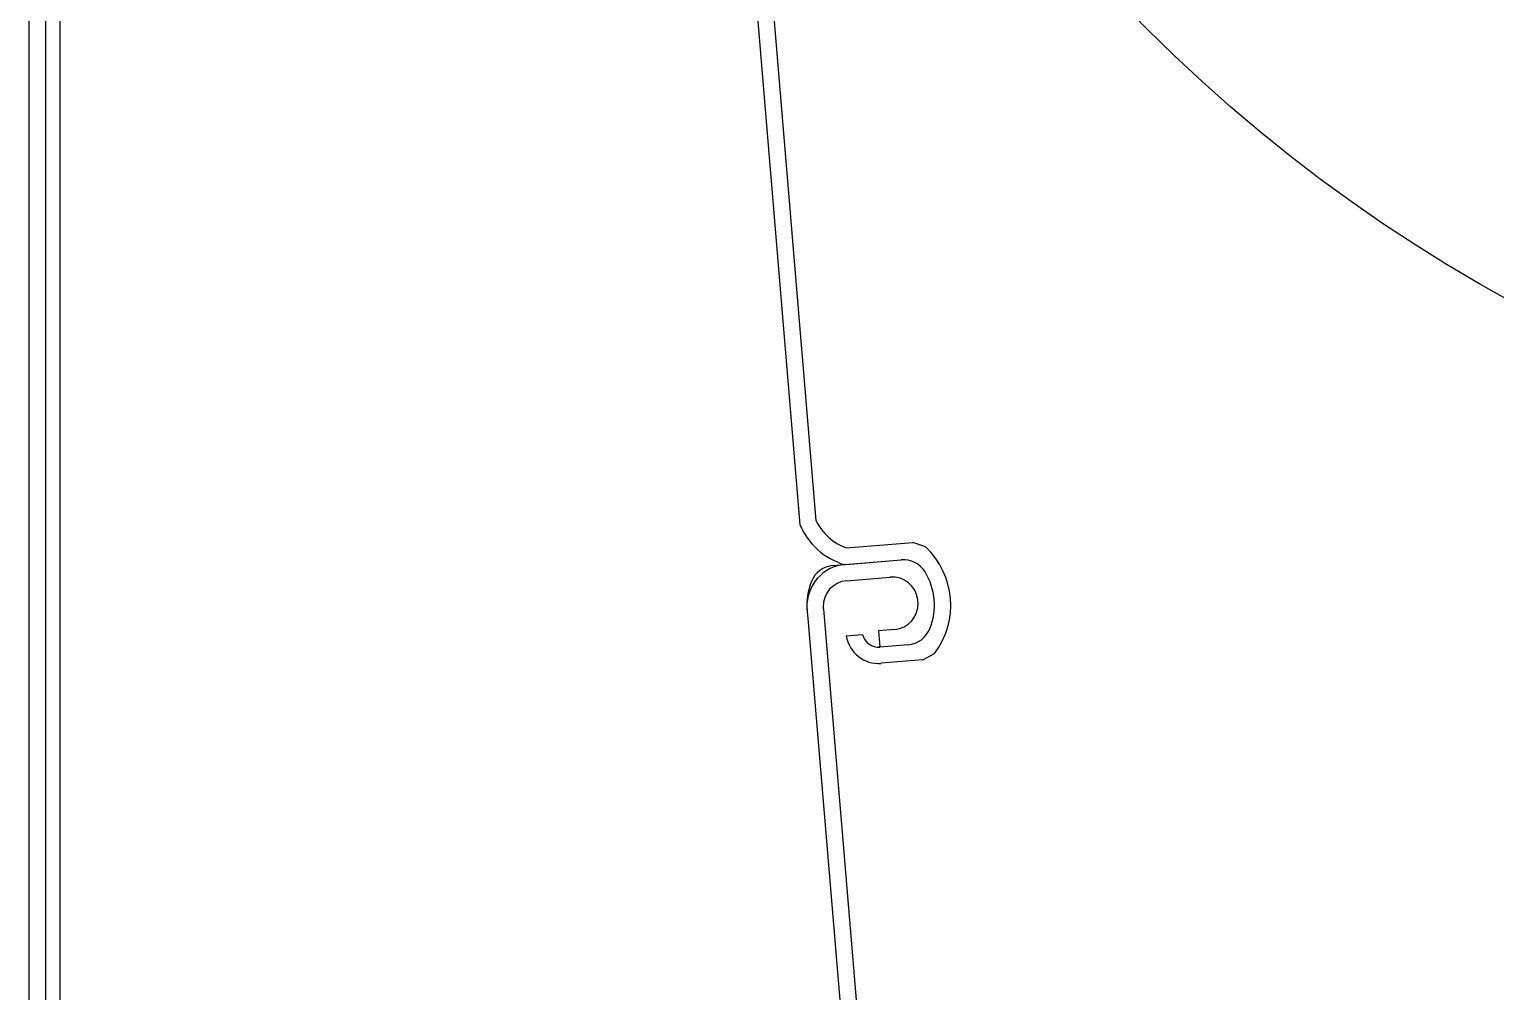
# Model space of a CAD drawing. Extents: x 4650 to 80882, y 2100 to 57300.
# Drawn here: x 6463 to 7399, y 4959 to 5573 of the extents above; entities that cross this region are included whole.
import ezdxf

# ---------------------------------------------------------------- set-up
doc = ezdxf.new("R2010")
doc.units = 0
doc.header["$LTSCALE"] = 200
doc.header["$MEASUREMENT"] = 0
doc.layers.add('R', color=1, linetype='CONTINUOUS')

msp = doc.modelspace()

# ---------------------------------------------------------------- linework, layer by layer
at = {"layer": 'R', "color": 1}
for p, q in [((6463.45, 4860.27), (6463.45, 7724.35)), ((6473.86, 7704.82), (6473.86, 3894.29)), ((6482.98, 7704.82), (6482.98, 3894.29)), ((6929.46, 5689.77), (6965.46, 5259.78)), ((6919.51, 5683.83), (6955.22, 5257.18)), ((6984.8, 5242.23), (7027.37, 5245.79)), ((6984.8, 5242.23), (7027.37, 5245.79)), ((6984.8, 5242.23), (7027.37, 5245.79)), ((6984.8, 5242.23), (7027.37, 5245.79)), ((6984.8, 5242.23), (7027.37, 5245.79)), ((6984.8, 5242.23), (7027.37, 5245.79)), ((6984.8, 5242.23), (7027.37, 5245.79)), ((6984.8, 5242.23), (7027.37, 5245.79)), ((6984.8, 5242.23), (7027.37, 5245.79)), ((6984.8, 5242.23), (7027.37, 5245.79)), ((6984.8, 5242.23), (7027.37, 5245.79)), ((6984.8, 5242.23), (7027.37, 5245.79)), ((6984.8, 5242.23), (7027.37, 5245.79)), ((6984.8, 5242.23), (7027.37, 5245.79)), ((6984.8, 5242.23), (7027.37, 5245.79)), ((7035.38, 5242.99), (7027.37, 5245.79)), ((7035.38, 5242.99), (7027.37, 5245.79)), ((7035.38, 5242.99), (7027.37, 5245.79)), ((7035.38, 5242.99), (7027.37, 5245.79)), ((7035.38, 5242.99), (7027.37, 5245.79)), ((7035.38, 5242.99), (7027.37, 5245.79)), ((7035.38, 5242.99), (7027.37, 5245.79)), ((7035.38, 5242.99), (7027.37, 5245.79)), ((7035.38, 5242.99), (7027.37, 5245.79)), ((7035.38, 5242.99), (7027.37, 5245.79)), ((7035.38, 5242.99), (7027.37, 5245.79)), ((7035.38, 5242.99), (7027.37, 5245.79)), ((7035.38, 5242.99), (7027.37, 5245.79)), ((7035.38, 5242.99), (7027.37, 5245.79)), ((7035.38, 5242.99), (7027.37, 5245.79)), ((6976.32, 5231.07), (7019.84, 5234.71)), ((6976.32, 5231.07), (7019.84, 5234.71)), ((6976.32, 5231.07), (7019.84, 5234.71)), ((6976.32, 5231.07), (7019.84, 5234.71)), ((6976.32, 5231.07), (7019.84, 5234.71)), ((6984.81, 5231.78), (7019.84, 5234.71)), ((6984.81, 5231.78), (7019.84, 5234.71)), ((6984.81, 5231.78), (7019.84, 5234.71)), ((6984.81, 5231.78), (7019.84, 5234.71)), ((6984.81, 5231.78), (7019.84, 5234.71)), ((6984.81, 5231.78), (7019.84, 5234.71)), ((6984.81, 5231.78), (7019.84, 5234.71)), ((6984.81, 5231.78), (7019.84, 5234.71)), ((6984.81, 5231.78), (7019.84, 5234.71)), ((6984.81, 5231.78), (7019.84, 5234.71)), ((6985.01, 5221.34), (7012.89, 5223.68)), ((6985.01, 5221.34), (7012.89, 5223.68)), ((6985.01, 5221.34), (7012.89, 5223.68)), ((6985.01, 5221.34), (7012.89, 5223.68)), ((6985.01, 5221.34), (7012.89, 5223.68)), ((6985.01, 5221.34), (7012.89, 5223.68)), ((6985.01, 5221.34), (7012.89, 5223.68)), ((6985.01, 5221.34), (7012.89, 5223.68)), ((6985.01, 5221.34), (7012.89, 5223.68)), ((6985.01, 5221.34), (7012.89, 5223.68)), ((6985.01, 5221.34), (7012.89, 5223.68)), ((6985.01, 5221.34), (7012.89, 5223.68)), ((6985.01, 5221.34), (7012.89, 5223.68)), ((6985.01, 5221.34), (7012.89, 5223.68)), ((6985.01, 5221.34), (7012.89, 5223.68)), ((6959.71, 5203.84), (6960.23, 5197.33)), ((6959.71, 5203.84), (6960.23, 5197.33)), ((6959.71, 5203.84), (6960.23, 5197.33)), ((6959.71, 5203.84), (6960.23, 5197.33)), ((6959.71, 5203.84), (6960.23, 5197.33)), ((6959.71, 5203.84), (6960.23, 5197.33)), ((6959.71, 5203.84), (6960.23, 5197.33)), ((6959.71, 5203.84), (6960.23, 5197.33)), ((6959.71, 5203.84), (6960.23, 5197.33)), ((6959.71, 5203.84), (6960.23, 5197.33)), ((6970.19, 5203.27), (7006.18, 4773.28)), ((6960.23, 5197.33), (6995.95, 4770.69)), ((6984.79, 5186.21), (6995.22, 5187.08)), ((6984.79, 5186.21), (6995.22, 5187.08)), ((6984.79, 5186.21), (6995.22, 5187.08)), ((6984.79, 5186.21), (6995.22, 5187.08)), ((6984.79, 5186.21), (6995.22, 5187.08)), ((6984.79, 5186.21), (6995.22, 5187.08)), ((6984.79, 5186.21), (6995.22, 5187.08)), ((6984.79, 5186.21), (6995.22, 5187.08)), ((6984.79, 5186.21), (6995.22, 5187.08)), ((6984.79, 5186.21), (6995.22, 5187.08)), ((6984.79, 5186.21), (6995.22, 5187.08)), ((6984.79, 5186.21), (6995.22, 5187.08)), ((6984.79, 5186.21), (6995.22, 5187.08)), ((6984.79, 5186.21), (6995.22, 5187.08)), ((6984.79, 5186.21), (6995.22, 5187.08)), ((7015.76, 5190.26), (7005.32, 5189.32)), ((7015.76, 5190.26), (7005.32, 5189.32)), ((7015.76, 5190.26), (7005.32, 5189.32)), ((7015.76, 5190.26), (7005.32, 5189.32)), ((7015.76, 5190.26), (7005.32, 5189.32)), ((7015.76, 5190.26), (7005.32, 5189.32)), ((7015.76, 5190.26), (7005.32, 5189.32)), ((7015.76, 5190.26), (7005.32, 5189.32)), ((7015.76, 5190.26), (7005.32, 5189.32)), ((7015.76, 5190.26), (7005.32, 5189.32)), ((7015.76, 5190.26), (7005.32, 5189.32)), ((7015.76, 5190.26), (7005.32, 5189.32)), ((7015.76, 5190.26), (7005.32, 5189.32)), ((7015.76, 5190.26), (7005.32, 5189.32)), ((7015.76, 5190.26), (7005.32, 5189.32)), ((7005.32, 5189.32), (7006.18, 5179.07)), ((7005.32, 5189.32), (7006.18, 5179.07)), ((7005.32, 5189.32), (7006.18, 5179.07)), ((7005.32, 5189.32), (7006.18, 5179.07)), ((7005.32, 5189.32), (7006.18, 5179.07)), ((7005.32, 5189.32), (7006.18, 5179.07)), ((7005.32, 5189.32), (7006.18, 5179.07)), ((7005.32, 5189.32), (7006.18, 5179.07)), ((7005.32, 5189.32), (7006.18, 5179.07)), ((7005.32, 5189.32), (7006.18, 5179.07)), ((7005.32, 5189.32), (7006.18, 5179.07)), ((7005.32, 5189.32), (7006.18, 5179.07)), ((7005.32, 5189.32), (7006.18, 5179.07)), ((7005.32, 5189.32), (7006.18, 5179.07)), ((7005.32, 5189.32), (7006.18, 5179.07)), ((7015.68, 5190.26), (7015.76, 5190.26)), ((7015.68, 5190.26), (7015.76, 5190.26)), ((7015.68, 5190.26), (7015.76, 5190.26)), ((7015.68, 5190.26), (7015.76, 5190.26)), ((7015.68, 5190.26), (7015.76, 5190.26)), ((7015.68, 5190.26), (7015.76, 5190.26)), ((7015.68, 5190.26), (7015.76, 5190.26)), ((7015.68, 5190.26), (7015.76, 5190.26)), ((7015.68, 5190.26), (7015.76, 5190.26)), ((7015.68, 5190.26), (7015.76, 5190.26)), ((7015.68, 5190.26), (7015.76, 5190.26)), ((7015.68, 5190.26), (7015.76, 5190.26)), ((7015.68, 5190.26), (7015.76, 5190.26)), ((7015.68, 5190.26), (7015.76, 5190.26)), ((7015.68, 5190.26), (7015.76, 5190.26)), ((7006.18, 5179.07), (7005.08, 5178.98)), ((7006.18, 5179.07), (7005.08, 5178.98)), ((7006.18, 5179.07), (7005.08, 5178.98)), ((7006.18, 5179.07), (7005.08, 5178.98)), ((7006.18, 5179.07), (7005.08, 5178.98)), ((7006.18, 5179.07), (7005.08, 5178.98)), ((7006.18, 5179.07), (7005.08, 5178.98)), ((7006.18, 5179.07), (7005.08, 5178.98)), ((7006.18, 5179.07), (7005.08, 5178.98)), ((7006.18, 5179.07), (7005.08, 5178.98)), ((7006.18, 5179.07), (7005.08, 5178.98)), ((7006.18, 5179.07), (7005.08, 5178.98)), ((7006.18, 5179.07), (7005.08, 5178.98)), ((7006.18, 5179.07), (7005.08, 5178.98)), ((7006.18, 5179.07), (7005.08, 5178.98)), ((7024.38, 5180.53), (7006.25, 5179.01)), ((7024.38, 5180.53), (7006.25, 5179.01)), ((7024.38, 5180.53), (7006.25, 5179.01)), ((7024.38, 5180.53), (7006.25, 5179.01)), ((7024.38, 5180.53), (7006.25, 5179.01)), ((7024.38, 5180.53), (7006.25, 5179.01)), ((7024.38, 5180.53), (7006.25, 5179.01)), ((7024.38, 5180.53), (7006.25, 5179.01)), ((7024.38, 5180.53), (7006.25, 5179.01)), ((7024.38, 5180.53), (7006.25, 5179.01)), ((7024.38, 5180.53), (7006.25, 5179.01)), ((7024.38, 5180.53), (7006.25, 5179.01)), ((7024.38, 5180.53), (7006.25, 5179.01)), ((7024.38, 5180.53), (7006.25, 5179.01)), ((7024.38, 5180.53), (7006.25, 5179.01)), ((7033.65, 5170.86), (7041.08, 5174.95)), ((7033.65, 5170.86), (7041.08, 5174.95)), ((7033.65, 5170.86), (7041.08, 5174.95)), ((7033.65, 5170.86), (7041.08, 5174.95)), ((7033.65, 5170.86), (7041.08, 5174.95)), ((7033.65, 5170.86), (7041.08, 5174.95)), ((7033.65, 5170.86), (7041.08, 5174.95)), ((7033.65, 5170.86), (7041.08, 5174.95)), ((7033.65, 5170.86), (7041.08, 5174.95)), ((7033.65, 5170.86), (7041.08, 5174.95)), ((7033.65, 5170.86), (7041.08, 5174.95)), ((7033.65, 5170.86), (7041.08, 5174.95)), ((7033.65, 5170.86), (7041.08, 5174.95)), ((7033.65, 5170.86), (7041.08, 5174.95)), ((7033.65, 5170.86), (7041.08, 5174.95)), ((7033.65, 5170.86), (7007.12, 5168.64)), ((7033.65, 5170.86), (7007.12, 5168.64)), ((7033.65, 5170.86), (7007.12, 5168.64)), ((7033.65, 5170.86), (7007.12, 5168.64)), ((7033.65, 5170.86), (7007.12, 5168.64)), ((7033.65, 5170.86), (7007.12, 5168.64)), ((7033.65, 5170.86), (7007.12, 5168.64)), ((7033.65, 5170.86), (7007.12, 5168.64)), ((7033.65, 5170.86), (7007.12, 5168.64)), ((7033.65, 5170.86), (7007.12, 5168.64)), ((7033.65, 5170.86), (7007.12, 5168.64)), ((7033.65, 5170.86), (7007.12, 5168.64)), ((7033.65, 5170.86), (7007.12, 5168.64)), ((7033.65, 5170.86), (7007.12, 5168.64)), ((7033.65, 5170.86), (7007.12, 5168.64))]:
    msp.add_line(p, q, dxfattribs=at)
msp.add_circle((7895.49, 6292.31), 1016.62, dxfattribs=at)
for centre, radius, start, end in [((7895.49, 6292.31), 778.58, 53.04191, 272.73897), ((7895.49, 6292.31), 746.03, 52.37135, 272.73897), ((6996.1, 5274.11), 33.83, 205.07099, 250.48625), ((6996.1, 5274.11), 33.83, 205.07099, 250.48625), ((6996.1, 5274.11), 33.83, 205.07099, 250.48625), ((6996.1, 5274.11), 33.83, 205.07099, 250.48625), ((6996.1, 5274.11), 33.83, 205.07099, 250.48625), ((6996.1, 5274.11), 33.83, 205.07099, 250.48625), ((6996.1, 5274.11), 33.83, 205.07099, 250.48625), ((6996.1, 5274.11), 33.83, 205.07099, 250.48625), ((6996.1, 5274.11), 33.83, 205.07099, 250.48625), ((6996.1, 5274.11), 33.83, 205.07099, 250.48625), ((6996.1, 5274.11), 44.25, 202.50154, 253.57563), ((6996.1, 5274.11), 44.25, 202.50154, 253.57563), ((6996.1, 5274.11), 44.25, 202.50154, 253.57563), ((6996.1, 5274.11), 44.25, 202.50154, 253.57563), ((6996.1, 5274.11), 44.25, 202.50154, 253.57563), ((6996.1, 5274.11), 44.25, 202.50154, 253.57563), ((6996.1, 5274.11), 44.25, 202.50154, 253.57563), ((6996.1, 5274.11), 44.25, 202.50154, 253.57563), ((6996.1, 5274.11), 44.25, 202.50154, 253.57563), ((6996.1, 5274.11), 44.25, 202.50154, 253.57563), ((7000.35, 5205.8), 51.1, 322.85845, 46.71189), ((7000.35, 5205.8), 51.1, 322.85845, 46.71189), ((7000.35, 5205.8), 51.1, 322.85845, 46.71189), ((7000.35, 5205.8), 51.1, 322.85845, 46.71189), ((7000.35, 5205.8), 51.1, 322.85845, 46.71189), ((7000.35, 5205.8), 51.1, 322.85845, 46.71189), ((7000.35, 5205.8), 51.1, 322.85845, 46.71189), ((7000.35, 5205.8), 51.1, 322.85845, 46.71189), ((7000.35, 5205.8), 51.1, 322.85845, 46.71189), ((7000.35, 5205.8), 51.1, 322.85845, 46.71189), ((7000.35, 5205.8), 51.1, 322.85845, 46.71189), ((7000.35, 5205.8), 51.1, 322.85845, 46.71189), ((7000.35, 5205.8), 51.1, 322.85845, 46.71189), ((7000.35, 5205.8), 51.1, 322.85845, 46.71189), ((7000.35, 5205.8), 51.1, 322.85845, 46.71189), ((6986.37, 5205.13), 26.69, 94.78517, 182.75614), ((6986.37, 5205.13), 26.69, 94.78517, 182.75614), ((6986.37, 5205.13), 26.69, 94.78517, 182.75614), ((6986.37, 5205.13), 26.69, 94.78517, 182.75614), ((6986.37, 5205.13), 26.69, 94.78517, 182.75614), ((6986.37, 5205.13), 26.69, 94.78517, 182.75614), ((6986.37, 5205.13), 26.69, 94.78517, 182.75614), ((6986.37, 5205.13), 26.69, 94.78517, 182.75614), ((6986.37, 5205.13), 26.69, 94.78517, 182.75614), ((6986.37, 5205.13), 26.69, 94.78517, 182.75614), ((6977.68, 5214.85), 16.27, 94.78517, 158.23598), ((6977.68, 5214.85), 16.27, 94.78517, 158.23598), ((6977.68, 5214.85), 16.27, 94.78517, 158.23598), ((6977.68, 5214.85), 16.27, 94.78517, 158.23598), ((6977.68, 5214.85), 16.27, 94.78517, 158.23598), ((7021.2, 5218.49), 16.27, 31.33436, 94.78517), ((7021.2, 5218.49), 16.27, 31.33436, 94.78517), ((7021.2, 5218.49), 16.27, 31.33436, 94.78517), ((7021.2, 5218.49), 16.27, 31.33436, 94.78517), ((7021.2, 5218.49), 16.27, 31.33436, 94.78517), ((7021.2, 5218.49), 16.27, 31.33436, 94.78517), ((7021.2, 5218.49), 16.27, 31.33436, 94.78517), ((7021.2, 5218.49), 16.27, 31.33436, 94.78517), ((7021.2, 5218.49), 16.27, 31.33436, 94.78517), ((7021.2, 5218.49), 16.27, 31.33436, 94.78517), ((7021.2, 5218.49), 16.27, 31.33436, 94.78517), ((7021.2, 5218.49), 16.27, 31.33436, 94.78517), ((7021.2, 5218.49), 16.27, 31.33436, 94.78517), ((7021.2, 5218.49), 16.27, 31.33436, 94.78517), ((7021.2, 5218.49), 16.27, 31.33436, 94.78517), ((7014.24, 5207.46), 16.27, 6.8142, 94.78517), ((7014.24, 5207.46), 16.27, 6.8142, 94.78517), ((7014.24, 5207.46), 16.27, 6.8142, 94.78517), ((7014.24, 5207.46), 16.27, 6.8142, 94.78517), ((7014.24, 5207.46), 16.27, 6.8142, 94.78517), ((7014.24, 5207.46), 16.27, 6.8142, 94.78517), ((7014.24, 5207.46), 16.27, 6.8142, 94.78517), ((7014.24, 5207.46), 16.27, 6.8142, 94.78517), ((7014.24, 5207.46), 16.27, 6.8142, 94.78517), ((7014.24, 5207.46), 16.27, 6.8142, 94.78517), ((7014.24, 5207.46), 16.27, 6.8142, 94.78517), ((7014.24, 5207.46), 16.27, 6.8142, 94.78517), ((7014.24, 5207.46), 16.27, 6.8142, 94.78517), ((7014.24, 5207.46), 16.27, 6.8142, 94.78517), ((7014.24, 5207.46), 16.27, 6.8142, 94.78517), ((7000.35, 5205.8), 40.68, 338.23598, 31.33436), ((7000.35, 5205.8), 40.68, 338.23598, 31.33436), ((7000.35, 5205.8), 40.68, 338.23598, 31.33436), ((7000.35, 5205.8), 40.68, 338.23598, 31.33436), ((7000.35, 5205.8), 40.68, 338.23598, 31.33436), ((7000.35, 5205.8), 40.68, 338.23598, 31.33436), ((7000.35, 5205.8), 40.68, 338.23598, 31.33436), ((7000.35, 5205.8), 40.68, 338.23598, 31.33436), ((7000.35, 5205.8), 40.68, 338.23598, 31.33436), ((7000.35, 5205.8), 40.68, 338.23598, 31.33436), ((7000.35, 5205.8), 40.68, 338.23598, 31.33436), ((7000.35, 5205.8), 40.68, 338.23598, 31.33436), ((7000.35, 5205.8), 40.68, 338.23598, 31.33436), ((7000.35, 5205.8), 40.68, 338.23598, 31.33436), ((7000.35, 5205.8), 40.68, 338.23598, 31.33436), ((7000.35, 5205.8), 40.68, 158.23598, 184.78517), ((7000.35, 5205.8), 40.68, 158.23598, 184.78517), ((7000.35, 5205.8), 40.68, 158.23598, 184.78517), ((7000.35, 5205.8), 40.68, 158.23598, 184.78517), ((7000.35, 5205.8), 40.68, 158.23598, 184.78517), ((6986.37, 5205.13), 16.27, 94.78517, 182.75614), ((6986.37, 5205.13), 16.27, 94.78517, 182.75614), ((6986.37, 5205.13), 16.27, 94.78517, 182.75614), ((6986.37, 5205.13), 16.27, 94.78517, 182.75614), ((6986.37, 5205.13), 16.27, 94.78517, 182.75614), ((6986.37, 5205.13), 16.27, 94.78517, 182.75614), ((6986.37, 5205.13), 16.27, 94.78517, 182.75614), ((6986.37, 5205.13), 16.27, 94.78517, 182.75614), ((6986.37, 5205.13), 16.27, 94.78517, 182.75614), ((6986.37, 5205.13), 16.27, 94.78517, 182.75614), ((6986.37, 5205.13), 16.27, 94.78517, 182.75614), ((6986.37, 5205.13), 16.27, 94.78517, 182.75614), ((6986.37, 5205.13), 16.27, 94.78517, 182.75614), ((6986.37, 5205.13), 16.27, 94.78517, 182.75614), ((6986.37, 5205.13), 16.27, 94.78517, 182.75614), ((7000.35, 5205.8), 30.27, 182.75614, 184.78517), ((7000.35, 5205.8), 30.27, 182.75614, 184.78517), ((7000.35, 5205.8), 30.27, 182.75614, 184.78517), ((7000.35, 5205.8), 30.27, 182.75614, 184.78517), ((7000.35, 5205.8), 30.27, 182.75614, 184.78517), ((7000.35, 5205.8), 30.27, 182.75614, 184.78517), ((7000.35, 5205.8), 30.27, 182.75614, 184.78517), ((7000.35, 5205.8), 30.27, 182.75614, 184.78517), ((7000.35, 5205.8), 30.27, 182.75614, 184.78517), ((7000.35, 5205.8), 30.27, 182.75614, 184.78517), ((7000.35, 5205.8), 30.27, 182.75614, 184.78517), ((7000.35, 5205.8), 30.27, 182.75614, 184.78517), ((7000.35, 5205.8), 30.27, 182.75614, 184.78517), ((7000.35, 5205.8), 30.27, 182.75614, 184.78517), ((7000.35, 5205.8), 30.27, 182.75614, 184.78517), ((7014.33, 5206.47), 16.27, 274.78517, 2.75614), ((7014.33, 5206.47), 16.27, 274.78517, 2.75614), ((7014.33, 5206.47), 16.27, 274.78517, 2.75614), ((7014.33, 5206.47), 16.27, 274.78517, 2.75614), ((7014.33, 5206.47), 16.27, 274.78517, 2.75614), ((7014.33, 5206.47), 16.27, 274.78517, 2.75614), ((7014.33, 5206.47), 16.27, 274.78517, 2.75614), ((7014.33, 5206.47), 16.27, 274.78517, 2.75614), ((7014.33, 5206.47), 16.27, 274.78517, 2.75614), ((7014.33, 5206.47), 16.27, 274.78517, 2.75614), ((7014.33, 5206.47), 16.27, 274.78517, 2.75614), ((7014.33, 5206.47), 16.27, 274.78517, 2.75614), ((7014.33, 5206.47), 16.27, 274.78517, 2.75614), ((7014.33, 5206.47), 16.27, 274.78517, 2.75614), ((7014.33, 5206.47), 16.27, 274.78517, 2.75614), ((7000.35, 5205.8), 30.27, 2.75614, 6.8142), ((7000.35, 5205.8), 30.27, 2.75614, 6.8142), ((7000.35, 5205.8), 30.27, 2.75614, 6.8142), ((7000.35, 5205.8), 30.27, 2.75614, 6.8142), ((7000.35, 5205.8), 30.27, 2.75614, 6.8142), ((7000.35, 5205.8), 30.27, 2.75614, 6.8142), ((7000.35, 5205.8), 30.27, 2.75614, 6.8142), ((7000.35, 5205.8), 30.27, 2.75614, 6.8142), ((7000.35, 5205.8), 30.27, 2.75614, 6.8142), ((7000.35, 5205.8), 30.27, 2.75614, 6.8142), ((7000.35, 5205.8), 30.27, 2.75614, 6.8142), ((7000.35, 5205.8), 30.27, 2.75614, 6.8142), ((7000.35, 5205.8), 30.27, 2.75614, 6.8142), ((7000.35, 5205.8), 30.27, 2.75614, 6.8142), ((7000.35, 5205.8), 30.27, 2.75614, 6.8142), ((7005.38, 5189.39), 20.83, 188.79696, 274.78517), ((7005.38, 5189.39), 20.83, 188.79696, 274.78517), ((7005.38, 5189.39), 20.83, 188.79696, 274.78517), ((7005.38, 5189.39), 20.83, 188.79696, 274.78517), ((7005.38, 5189.39), 20.83, 188.79696, 274.78517), ((7005.38, 5189.39), 20.83, 188.79696, 274.78517), ((7005.38, 5189.39), 20.83, 188.79696, 274.78517), ((7005.38, 5189.39), 20.83, 188.79696, 274.78517), ((7005.38, 5189.39), 20.83, 188.79696, 274.78517), ((7005.38, 5189.39), 20.83, 188.79696, 274.78517), ((7005.38, 5189.39), 20.83, 188.79696, 274.78517), ((7005.38, 5189.39), 20.83, 188.79696, 274.78517), ((7005.38, 5189.39), 20.83, 188.79696, 274.78517), ((7005.38, 5189.39), 20.83, 188.79696, 274.78517), ((7005.38, 5189.39), 20.83, 188.79696, 274.78517), ((7005.38, 5189.39), 10.41, 192.82858, 274.78517), ((7005.38, 5189.39), 10.41, 192.82858, 274.78517), ((7005.38, 5189.39), 10.41, 192.82858, 274.78517), ((7005.38, 5189.39), 10.41, 192.82858, 274.78517), ((7005.38, 5189.39), 10.41, 192.82858, 274.78517), ((7005.38, 5189.39), 10.41, 192.82858, 274.78517), ((7005.38, 5189.39), 10.41, 192.82858, 274.78517), ((7005.38, 5189.39), 10.41, 192.82858, 274.78517), ((7005.38, 5189.39), 10.41, 192.82858, 274.78517), ((7005.38, 5189.39), 10.41, 192.82858, 274.78517), ((7005.38, 5189.39), 10.41, 192.82858, 274.78517), ((7005.38, 5189.39), 10.41, 192.82858, 274.78517), ((7005.38, 5189.39), 10.41, 192.82858, 274.78517), ((7005.38, 5189.39), 10.41, 192.82858, 274.78517), ((7005.38, 5189.39), 10.41, 192.82858, 274.78517), ((7005.39, 5189.33), 0.0651, 94.78517, 184.78517), ((7005.39, 5189.33), 0.0651, 94.78517, 184.78517), ((7005.39, 5189.33), 0.0651, 94.78517, 184.78517), ((7005.39, 5189.33), 0.0651, 94.78517, 184.78517), ((7005.39, 5189.33), 0.0651, 94.78517, 184.78517), ((7005.39, 5189.33), 0.0651, 94.78517, 184.78517), ((7005.39, 5189.33), 0.0651, 94.78517, 184.78517), ((7005.39, 5189.33), 0.0651, 94.78517, 184.78517), ((7005.39, 5189.33), 0.0651, 94.78517, 184.78517), ((7005.39, 5189.33), 0.0651, 94.78517, 184.78517), ((7005.39, 5189.33), 0.0651, 94.78517, 184.78517), ((7005.39, 5189.33), 0.0651, 94.78517, 184.78517), ((7005.39, 5189.33), 0.0651, 94.78517, 184.78517), ((7005.39, 5189.33), 0.0651, 94.78517, 184.78517), ((7005.39, 5189.33), 0.0651, 94.78517, 184.78517), ((7023.02, 5196.75), 16.27, 274.78517, 338.23598), ((7023.02, 5196.75), 16.27, 274.78517, 338.23598), ((7023.02, 5196.75), 16.27, 274.78517, 338.23598), ((7023.02, 5196.75), 16.27, 274.78517, 338.23598), ((7023.02, 5196.75), 16.27, 274.78517, 338.23598), ((7023.02, 5196.75), 16.27, 274.78517, 338.23598), ((7023.02, 5196.75), 16.27, 274.78517, 338.23598), ((7023.02, 5196.75), 16.27, 274.78517, 338.23598), ((7023.02, 5196.75), 16.27, 274.78517, 338.23598), ((7023.02, 5196.75), 16.27, 274.78517, 338.23598), ((7023.02, 5196.75), 16.27, 274.78517, 338.23598), ((7023.02, 5196.75), 16.27, 274.78517, 338.23598), ((7023.02, 5196.75), 16.27, 274.78517, 338.23598), ((7023.02, 5196.75), 16.27, 274.78517, 338.23598), ((7023.02, 5196.75), 16.27, 274.78517, 338.23598), ((7006.24, 5179.08), 0.0651, 184.78517, 274.78517), ((7006.24, 5179.08), 0.0651, 184.78517, 274.78517), ((7006.24, 5179.08), 0.0651, 184.78517, 274.78517), ((7006.24, 5179.08), 0.0651, 184.78517, 274.78517), ((7006.24, 5179.08), 0.0651, 184.78517, 274.78517), ((7006.24, 5179.08), 0.0651, 184.78517, 274.78517), ((7006.24, 5179.08), 0.0651, 184.78517, 274.78517), ((7006.24, 5179.08), 0.0651, 184.78517, 274.78517), ((7006.24, 5179.08), 0.0651, 184.78517, 274.78517), ((7006.24, 5179.08), 0.0651, 184.78517, 274.78517), ((7006.24, 5179.08), 0.0651, 184.78517, 274.78517), ((7006.24, 5179.08), 0.0651, 184.78517, 274.78517), ((7006.24, 5179.08), 0.0651, 184.78517, 274.78517), ((7006.24, 5179.08), 0.0651, 184.78517, 274.78517), ((7006.24, 5179.08), 0.0651, 184.78517, 274.78517)]:
    msp.add_arc(centre, radius, start, end, dxfattribs=at)

doc.saveas('drawing.dxf')
